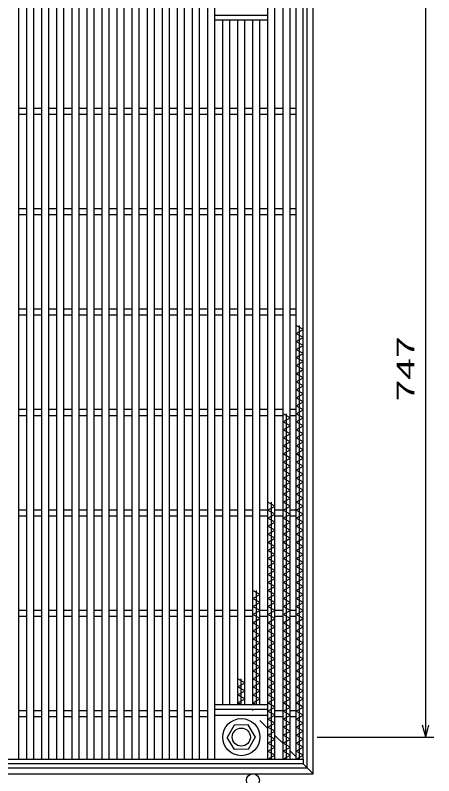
# Model space of a CAD drawing. Units: millimetres, scale not verified. Extents: x -1456 to 1385, y -1026 to 843.
# Drawn here: x -566 to -150, y -294 to 464 of the extents above; entities that cross this region are included whole.
import ezdxf
from ezdxf.enums import TextEntityAlignment as Align

# ---------------------------------------------------------------- set-up
doc = ezdxf.new("R2010")
doc.units = ezdxf.units.MM
doc.header["$LTSCALE"] = 8
doc.linetypes.add('DASHED', pattern=[7.5, 6, -1.5])
for name, color, linetype, lineweight in [('16', 3, 'Continuous', 25), ('19', 6, 'Continuous', 25), ('22', 4, 'Continuous', 25)]:
    doc.layers.add(name, color=color, linetype=linetype, lineweight=lineweight)
doc.styles.add('ベクトル', font='')
doc.styles.get('ベクトル').set_extended_font_data('ベクトル')

msp = doc.modelspace()

# ---------------------------------------------------------------- linework, layer by layer
at = {"layer": '16'}
for p, q in [((-563, -277), (-563, 514)), ((-555, -277), (-555, 514)), ((-548, -277), (-548, 514)), ((-540, -277), (-540, 514)), ((-533, -277), (-533, 514)), ((-525, -277), (-525, 514)), ((-518, -277), (-518, 514)), ((-510, -277), (-510, 514)), ((-503, -277), (-503, 514)), ((-495, -277), (-495, 514)), ((-488, -277), (-488, 514)), ((-480, -277), (-480, 514)), ((-473, -277), (-473, 514)), ((-465, -277), (-465, 514)), ((-458, -277), (-458, 514)), ((-450, -277), (-450, 514)), ((-443, -277), (-443, 514)), ((-435, -277), (-435, 514)), ((-428, -277), (-428, 514)), ((-420, -277), (-420, 514)), ((-413, -277), (-413, 514)), ((-405, -277), (-405, 514)), ((-398, -277), (-398, 514)), ((-390, -277), (-390, 514)), ((-383, -277), (-383, 514)), ((-375, -277), (-375, 514)), ((-368, -277), (-368, 514)), ((-315, -277), (-315, 514)), ((-308, -277), (-308, 514)), ((-300, -277), (-300, 514)), ((-293, -277), (-293, 514)), ((-287, -277), (-287, 514)), ((-280, -277), (-280, 514)), ((-368, 464), (-315, 464)), ((-368, 459.5), (-368, 464)), ((-315, 459.5), (-315, 464)), ((-368, 459.5), (-315, 459.5)), ((-360, -222.5), (-360, 459.5)), ((-353, -222.5), (-353, 459.5)), ((-345, -222.5), (-345, 459.5)), ((-338, -222.5), (-338, 459.5)), ((-330, -222.5), (-330, 459.5)), ((-323, -222.5), (-323, 459.5)), ((-563, 371.5), (-555, 371.5)), ((-548, 371.5), (-540, 371.5)), ((-533, 371.5), (-525, 371.5)), ((-518, 371.5), (-510, 371.5)), ((-503, 371.5), (-495, 371.5)), ((-488, 371.5), (-480, 371.5)), ((-473, 371.5), (-465, 371.5)), ((-458, 371.5), (-450, 371.5)), ((-443, 371.5), (-435, 371.5)), ((-428, 371.5), (-420, 371.5)), ((-413, 371.5), (-405, 371.5)), ((-398, 371.5), (-390, 371.5)), ((-383, 371.5), (-375, 371.5)), ((-368, 371.5), (-360, 371.5)), ((-353, 371.5), (-345, 371.5)), ((-338, 371.5), (-330, 371.5)), ((-323, 371.5), (-315, 371.5)), ((-308, 371.5), (-300, 371.5)), ((-293, 371.5), (-287, 371.5)), ((-563, 365.5), (-555, 365.5)), ((-548, 365.5), (-540, 365.5)), ((-533, 365.5), (-525, 365.5)), ((-518, 365.5), (-510, 365.5)), ((-503, 365.5), (-495, 365.5)), ((-488, 365.5), (-480, 365.5)), ((-473, 365.5), (-465, 365.5)), ((-458, 365.5), (-450, 365.5)), ((-443, 365.5), (-435, 365.5)), ((-428, 365.5), (-420, 365.5)), ((-413, 365.5), (-405, 365.5)), ((-398, 365.5), (-390, 365.5)), ((-383, 365.5), (-375, 365.5)), ((-368, 365.5), (-360, 365.5)), ((-353, 365.5), (-345, 365.5)), ((-338, 365.5), (-330, 365.5)), ((-323, 365.5), (-315, 365.5)), ((-308, 365.5), (-300, 365.5)), ((-293, 365.5), (-287, 365.5)), ((-563, 271.5), (-555, 271.5)), ((-563, 265.5), (-555, 265.5)), ((-548, 271.5), (-540, 271.5)), ((-548, 265.5), (-540, 265.5)), ((-533, 271.5), (-525, 271.5)), ((-533, 265.5), (-525, 265.5)), ((-518, 271.5), (-510, 271.5)), ((-518, 265.5), (-510, 265.5)), ((-503, 271.5), (-495, 271.5)), ((-503, 265.5), (-495, 265.5)), ((-488, 271.5), (-480, 271.5)), ((-488, 265.5), (-480, 265.5)), ((-473, 271.5), (-465, 271.5)), ((-473, 265.5), (-465, 265.5)), ((-458, 271.5), (-450, 271.5)), ((-458, 265.5), (-450, 265.5)), ((-443, 271.5), (-435, 271.5)), ((-443, 265.5), (-435, 265.5)), ((-428, 271.5), (-420, 271.5)), ((-428, 265.5), (-420, 265.5)), ((-413, 271.5), (-405, 271.5)), ((-413, 265.5), (-405, 265.5)), ((-398, 271.5), (-390, 271.5)), ((-398, 265.5), (-390, 265.5)), ((-383, 271.5), (-375, 271.5)), ((-383, 265.5), (-375, 265.5)), ((-368, 271.5), (-360, 271.5)), ((-368, 265.5), (-360, 265.5)), ((-353, 271.5), (-345, 271.5)), ((-353, 265.5), (-345, 265.5)), ((-338, 271.5), (-330, 271.5)), ((-338, 265.5), (-330, 265.5)), ((-323, 271.5), (-315, 271.5)), ((-323, 265.5), (-315, 265.5)), ((-308, 271.5), (-300, 271.5)), ((-308, 265.5), (-300, 265.5)), ((-293, 271.5), (-287, 271.5)), ((-293, 265.5), (-287, 265.5)), ((-563, 171.5), (-555, 171.5)), ((-548, 171.5), (-540, 171.5)), ((-533, 171.5), (-525, 171.5)), ((-518, 171.5), (-510, 171.5)), ((-503, 171.5), (-495, 171.5)), ((-488, 171.5), (-480, 171.5)), ((-473, 171.5), (-465, 171.5)), ((-458, 171.5), (-450, 171.5)), ((-443, 171.5), (-435, 171.5)), ((-428, 171.5), (-420, 171.5)), ((-413, 171.5), (-405, 171.5)), ((-398, 171.5), (-390, 171.5)), ((-383, 171.5), (-375, 171.5)), ((-368, 171.5), (-360, 171.5)), ((-353, 171.5), (-345, 171.5)), ((-338, 171.5), (-330, 171.5)), ((-323, 171.5), (-315, 171.5)), ((-308, 171.5), (-300, 171.5)), ((-293, 171.5), (-287, 171.5)), ((-563, 165.5), (-555, 165.5)), ((-548, 165.5), (-540, 165.5)), ((-533, 165.5), (-525, 165.5)), ((-518, 165.5), (-510, 165.5)), ((-503, 165.5), (-495, 165.5)), ((-488, 165.5), (-480, 165.5)), ((-473, 165.5), (-465, 165.5)), ((-458, 165.5), (-450, 165.5)), ((-443, 165.5), (-435, 165.5)), ((-428, 165.5), (-420, 165.5)), ((-413, 165.5), (-405, 165.5)), ((-398, 165.5), (-390, 165.5)), ((-383, 165.5), (-375, 165.5)), ((-368, 165.5), (-360, 165.5)), ((-353, 165.5), (-345, 165.5)), ((-338, 165.5), (-330, 165.5)), ((-323, 165.5), (-315, 165.5)), ((-308, 165.5), (-300, 165.5)), ((-293, 165.5), (-287, 165.5)), ((-280, 151), (-287, 155)), ((-283.5, -277), (-283.5, 155)), ((-287, 147), (-280, 151)), ((-280, 143), (-287, 147)), ((-287, 139), (-280, 143)), ((-280, 135), (-287, 139)), ((-287, 131), (-280, 135)), ((-280, 127), (-287, 131)), ((-287, 123), (-280, 127)), ((-280, 119), (-287, 123)), ((-287, 115), (-280, 119)), ((-280, 111), (-287, 115)), ((-287, 107), (-280, 111)), ((-280, 103), (-287, 107)), ((-287, 99), (-280, 103)), ((-280, 95), (-287, 99)), ((-287, 91), (-280, 95)), ((-280, 87), (-287, 91)), ((-287, 83), (-280, 87)), ((-280, 79), (-287, 83)), ((-287, 75), (-280, 79)), ((-563, 71.5), (-555, 71.5)), ((-548, 71.5), (-540, 71.5)), ((-533, 71.5), (-525, 71.5)), ((-518, 71.5), (-510, 71.5)), ((-503, 71.5), (-495, 71.5)), ((-488, 71.5), (-480, 71.5)), ((-473, 71.5), (-465, 71.5)), ((-458, 71.5), (-450, 71.5)), ((-443, 71.5), (-435, 71.5)), ((-428, 71.5), (-420, 71.5)), ((-413, 71.5), (-405, 71.5)), ((-398, 71.5), (-390, 71.5)), ((-383, 71.5), (-375, 71.5)), ((-368, 71.5), (-360, 71.5)), ((-353, 71.5), (-345, 71.5)), ((-338, 71.5), (-330, 71.5)), ((-323, 71.5), (-315, 71.5)), ((-308, 71.5), (-300, 71.5)), ((-293, 71.5), (-287, 71.5)), ((-280, 71), (-287, 75)), ((-287, 67), (-280, 71)), ((-563, 65.5), (-555, 65.5)), ((-548, 65.5), (-540, 65.5)), ((-533, 65.5), (-525, 65.5)), ((-518, 65.5), (-510, 65.5)), ((-503, 65.5), (-495, 65.5)), ((-488, 65.5), (-480, 65.5)), ((-473, 65.5), (-465, 65.5)), ((-458, 65.5), (-450, 65.5)), ((-443, 65.5), (-435, 65.5)), ((-428, 65.5), (-420, 65.5)), ((-413, 65.5), (-405, 65.5)), ((-398, 65.5), (-390, 65.5)), ((-383, 65.5), (-375, 65.5)), ((-368, 65.5), (-360, 65.5)), ((-353, 65.5), (-345, 65.5)), ((-338, 65.5), (-330, 65.5)), ((-323, 65.5), (-315, 65.5)), ((-308, 65.5), (-300, 65.5)), ((-293, 63), (-300, 67)), ((-300, 59), (-293, 63)), ((-296.5, -277), (-296.5, 67)), ((-293, 65.5), (-287, 65.5)), ((-280, 63), (-287, 67)), ((-287, 59), (-280, 63)), ((-293, 55), (-300, 59)), ((-300, 51), (-293, 55)), ((-280, 55), (-287, 59)), ((-287, 51), (-280, 55)), ((-293, 47), (-300, 51)), ((-300, 43), (-293, 47)), ((-280, 47), (-287, 51)), ((-287, 43), (-280, 47)), ((-293, 39), (-300, 43)), ((-300, 35), (-293, 39)), ((-280, 39), (-287, 43)), ((-287, 35), (-280, 39)), ((-293, 31), (-300, 35)), ((-300, 27), (-293, 31)), ((-280, 31), (-287, 35)), ((-287, 27), (-280, 31)), ((-293, 23), (-300, 27)), ((-300, 19), (-293, 23)), ((-280, 23), (-287, 27)), ((-287, 19), (-280, 23)), ((-293, 15), (-300, 19)), ((-280, 15), (-287, 19)), ((-300, 11), (-293, 15)), ((-293, 7), (-300, 11)), ((-287, 11), (-280, 15)), ((-280, 7), (-287, 11)), ((-300, 3), (-293, 7)), ((-293, -1), (-300, 3)), ((-287, 3), (-280, 7)), ((-280, -1), (-287, 3)), ((-300, -5), (-293, -1)), ((-293, -9), (-300, -5)), ((-287, -5), (-280, -1)), ((-280, -9), (-287, -5)), ((-300, -13), (-293, -9)), ((-293, -17), (-300, -13)), ((-287, -13), (-280, -9)), ((-280, -17), (-287, -13)), ((-308, -25), (-315, -21)), ((-311.5, -277), (-311.5, -21)), ((-300, -21), (-293, -17)), ((-293, -25), (-300, -21)), ((-287, -21), (-280, -17)), ((-280, -25), (-287, -21)), ((-563, -28.5), (-555, -28.5)), ((-548, -28.5), (-540, -28.5)), ((-533, -28.5), (-525, -28.5)), ((-518, -28.5), (-510, -28.5)), ((-503, -28.5), (-495, -28.5)), ((-488, -28.5), (-480, -28.5)), ((-473, -28.5), (-465, -28.5)), ((-458, -28.5), (-450, -28.5)), ((-443, -28.5), (-435, -28.5)), ((-428, -28.5), (-420, -28.5)), ((-413, -28.5), (-405, -28.5)), ((-398, -28.5), (-390, -28.5)), ((-383, -28.5), (-375, -28.5)), ((-368, -28.5), (-360, -28.5)), ((-353, -28.5), (-345, -28.5)), ((-338, -28.5), (-330, -28.5)), ((-323, -28.5), (-315, -28.5)), ((-315, -29), (-308, -25)), ((-308, -33), (-315, -29)), ((-308, -28.5), (-300, -28.5)), ((-300, -29), (-293, -25)), ((-293, -33), (-300, -29)), ((-293, -28.5), (-287, -28.5)), ((-287, -29), (-280, -25)), ((-280, -33), (-287, -29)), ((-563, -34.5), (-555, -34.5)), ((-548, -34.5), (-540, -34.5)), ((-533, -34.5), (-525, -34.5)), ((-518, -34.5), (-510, -34.5)), ((-503, -34.5), (-495, -34.5)), ((-488, -34.5), (-480, -34.5)), ((-473, -34.5), (-465, -34.5)), ((-458, -34.5), (-450, -34.5)), ((-443, -34.5), (-435, -34.5)), ((-428, -34.5), (-420, -34.5)), ((-413, -34.5), (-405, -34.5)), ((-398, -34.5), (-390, -34.5)), ((-383, -34.5), (-375, -34.5)), ((-368, -34.5), (-360, -34.5)), ((-353, -34.5), (-345, -34.5)), ((-338, -34.5), (-330, -34.5)), ((-323, -34.5), (-315, -34.5)), ((-315, -37), (-308, -33)), ((-308, -41), (-315, -37)), ((-308, -34.5), (-300, -34.5)), ((-300, -37), (-293, -33)), ((-293, -41), (-300, -37)), ((-293, -34.5), (-287, -34.5)), ((-287, -37), (-280, -33)), ((-280, -41), (-287, -37)), ((-315, -45), (-308, -41)), ((-308, -49), (-315, -45)), ((-300, -45), (-293, -41)), ((-293, -49), (-300, -45)), ((-287, -45), (-280, -41)), ((-280, -49), (-287, -45)), ((-315, -53), (-308, -49)), ((-308, -57), (-315, -53)), ((-300, -53), (-293, -49)), ((-293, -57), (-300, -53)), ((-287, -53), (-280, -49)), ((-280, -57), (-287, -53)), ((-315, -61), (-308, -57)), ((-300, -61), (-293, -57)), ((-287, -61), (-280, -57)), ((-308, -65), (-315, -61)), ((-315, -69), (-308, -65)), ((-293, -65), (-300, -61)), ((-300, -69), (-293, -65)), ((-280, -65), (-287, -61)), ((-287, -69), (-280, -65)), ((-308, -73), (-315, -69)), ((-315, -77), (-308, -73)), ((-293, -73), (-300, -69)), ((-300, -77), (-293, -73)), ((-280, -73), (-287, -69)), ((-287, -77), (-280, -73)), ((-308, -81), (-315, -77)), ((-315, -85), (-308, -81)), ((-293, -81), (-300, -77)), ((-300, -85), (-293, -81)), ((-280, -81), (-287, -77)), ((-287, -85), (-280, -81)), ((-308, -89), (-315, -85)), ((-315, -93), (-308, -89)), ((-293, -89), (-300, -85)), ((-300, -93), (-293, -89)), ((-280, -89), (-287, -85)), ((-287, -93), (-280, -89)), ((-308, -97), (-315, -93)), ((-315, -101), (-308, -97)), ((-293, -97), (-300, -93)), ((-300, -101), (-293, -97)), ((-280, -97), (-287, -93)), ((-287, -101), (-280, -97)), ((-308, -105), (-315, -101)), ((-315, -109), (-308, -105)), ((-293, -105), (-300, -101)), ((-300, -109), (-293, -105)), ((-280, -105), (-287, -101)), ((-287, -109), (-280, -105)), ((-323, -113), (-330, -109)), ((-330, -117), (-323, -113)), ((-326.5, -222.5), (-326.5, -109)), ((-308, -113), (-315, -109)), ((-315, -117), (-308, -113)), ((-293, -113), (-300, -109)), ((-300, -117), (-293, -113)), ((-280, -113), (-287, -109)), ((-287, -117), (-280, -113)), ((-323, -121), (-330, -117)), ((-330, -125), (-323, -121)), ((-308, -121), (-315, -117)), ((-315, -125), (-308, -121)), ((-293, -121), (-300, -117)), ((-300, -125), (-293, -121)), ((-280, -121), (-287, -117)), ((-287, -125), (-280, -121)), ((-563, -128.5), (-555, -128.5)), ((-548, -128.5), (-540, -128.5)), ((-533, -128.5), (-525, -128.5)), ((-518, -128.5), (-510, -128.5)), ((-503, -128.5), (-495, -128.5)), ((-488, -128.5), (-480, -128.5)), ((-473, -128.5), (-465, -128.5)), ((-458, -128.5), (-450, -128.5)), ((-443, -128.5), (-435, -128.5)), ((-428, -128.5), (-420, -128.5)), ((-413, -128.5), (-405, -128.5)), ((-398, -128.5), (-390, -128.5)), ((-383, -128.5), (-375, -128.5)), ((-368, -128.5), (-360, -128.5)), ((-353, -128.5), (-345, -128.5)), ((-338, -128.5), (-330, -128.5)), ((-323, -129), (-330, -125)), ((-323, -128.5), (-315, -128.5)), ((-308, -129), (-315, -125)), ((-308, -128.5), (-300, -128.5)), ((-293, -129), (-300, -125)), ((-293, -128.5), (-287, -128.5)), ((-280, -129), (-287, -125)), ((-563, -134.5), (-555, -134.5)), ((-548, -134.5), (-540, -134.5)), ((-533, -134.5), (-525, -134.5)), ((-518, -134.5), (-510, -134.5)), ((-503, -134.5), (-495, -134.5)), ((-488, -134.5), (-480, -134.5)), ((-473, -134.5), (-465, -134.5)), ((-458, -134.5), (-450, -134.5)), ((-443, -134.5), (-435, -134.5)), ((-428, -134.5), (-420, -134.5)), ((-413, -134.5), (-405, -134.5)), ((-398, -134.5), (-390, -134.5)), ((-383, -134.5), (-375, -134.5)), ((-368, -134.5), (-360, -134.5)), ((-353, -134.5), (-345, -134.5)), ((-338, -134.5), (-330, -134.5)), ((-330, -133), (-323, -129)), ((-323, -137), (-330, -133)), ((-323, -134.5), (-315, -134.5)), ((-315, -133), (-308, -129)), ((-308, -137), (-315, -133)), ((-308, -134.5), (-300, -134.5)), ((-300, -133), (-293, -129)), ((-293, -137), (-300, -133)), ((-293, -134.5), (-287, -134.5)), ((-287, -133), (-280, -129)), ((-280, -137), (-287, -133)), ((-330, -141), (-323, -137)), ((-323, -145), (-330, -141)), ((-315, -141), (-308, -137)), ((-308, -145), (-315, -141)), ((-300, -141), (-293, -137)), ((-293, -145), (-300, -141)), ((-287, -141), (-280, -137)), ((-280, -145), (-287, -141)), ((-330, -149), (-323, -145)), ((-323, -153), (-330, -149)), ((-315, -149), (-308, -145)), ((-308, -153), (-315, -149)), ((-300, -149), (-293, -145)), ((-293, -153), (-300, -149)), ((-287, -149), (-280, -145)), ((-280, -153), (-287, -149)), ((-330, -157), (-323, -153)), ((-323, -161), (-330, -157)), ((-315, -157), (-308, -153)), ((-308, -161), (-315, -157)), ((-300, -157), (-293, -153)), ((-293, -161), (-300, -157)), ((-287, -157), (-280, -153)), ((-280, -161), (-287, -157)), ((-330, -165), (-323, -161)), ((-323, -169), (-330, -165)), ((-315, -165), (-308, -161)), ((-308, -169), (-315, -165)), ((-300, -165), (-293, -161)), ((-293, -169), (-300, -165)), ((-287, -165), (-280, -161)), ((-280, -169), (-287, -165)), ((-330, -173), (-323, -169)), ((-323, -177), (-330, -173)), ((-315, -173), (-308, -169)), ((-308, -177), (-315, -173)), ((-300, -173), (-293, -169)), ((-293, -177), (-300, -173)), ((-287, -173), (-280, -169)), ((-280, -177), (-287, -173)), ((-330, -181), (-323, -177)), ((-323, -185), (-330, -181)), ((-315, -181), (-308, -177)), ((-308, -185), (-315, -181)), ((-300, -181), (-293, -177)), ((-293, -185), (-300, -181)), ((-287, -181), (-280, -177)), ((-280, -185), (-287, -181)), ((-330, -189), (-323, -185)), ((-323, -193), (-330, -189)), ((-315, -189), (-308, -185)), ((-308, -193), (-315, -189)), ((-300, -189), (-293, -185)), ((-293, -193), (-300, -189)), ((-287, -189), (-280, -185)), ((-280, -193), (-287, -189)), ((-330, -197), (-323, -193)), ((-315, -197), (-308, -193)), ((-300, -197), (-293, -193)), ((-287, -197), (-280, -193)), ((-338, -201), (-345, -197)), ((-345, -205), (-338, -201)), ((-341.5, -222.5), (-341.5, -197)), ((-323, -201), (-330, -197)), ((-330, -205), (-323, -201)), ((-308, -201), (-315, -197)), ((-315, -205), (-308, -201)), ((-293, -201), (-300, -197)), ((-300, -205), (-293, -201)), ((-280, -201), (-287, -197)), ((-287, -205), (-280, -201)), ((-338, -209), (-345, -205)), ((-345, -213), (-338, -209)), ((-323, -209), (-330, -205)), ((-330, -213), (-323, -209)), ((-308, -209), (-315, -205)), ((-315, -213), (-308, -209)), ((-293, -209), (-300, -205)), ((-300, -213), (-293, -209)), ((-280, -209), (-287, -205)), ((-287, -213), (-280, -209)), ((-338, -217), (-345, -213)), ((-345, -221), (-338, -217)), ((-323, -217), (-330, -213)), ((-330, -221), (-323, -217)), ((-308, -217), (-315, -213)), ((-315, -221), (-308, -217)), ((-293, -217), (-300, -213)), ((-300, -221), (-293, -217)), ((-280, -217), (-287, -213)), ((-287, -221), (-280, -217)), ((-368, -222.5), (-315, -222.5)), ((-368, -227), (-368, -222.5)), ((-368, -227), (-315, -227)), ((-342.38, -222.5), (-345, -221)), ((-327.38, -222.5), (-330, -221)), ((-308, -225), (-315, -221)), ((-315, -227), (-315, -222.5)), ((-315, -229), (-308, -225)), ((-293, -225), (-300, -221)), ((-300, -229), (-293, -225)), ((-280, -225), (-287, -221)), ((-287, -229), (-280, -225)), ((-563, -228.5), (-555, -228.5)), ((-563, -234.5), (-555, -234.5)), ((-548, -228.5), (-540, -228.5)), ((-548, -234.5), (-540, -234.5)), ((-533, -228.5), (-525, -228.5)), ((-533, -234.5), (-525, -234.5)), ((-518, -228.5), (-510, -228.5)), ((-518, -234.5), (-510, -234.5)), ((-503, -228.5), (-495, -228.5)), ((-503, -234.5), (-495, -234.5)), ((-488, -228.5), (-480, -228.5)), ((-488, -234.5), (-480, -234.5)), ((-473, -228.5), (-465, -228.5)), ((-473, -234.5), (-465, -234.5)), ((-458, -228.5), (-450, -228.5)), ((-458, -234.5), (-450, -234.5)), ((-443, -228.5), (-435, -228.5)), ((-443, -234.5), (-435, -234.5)), ((-428, -228.5), (-420, -228.5)), ((-428, -234.5), (-420, -234.5)), ((-413, -228.5), (-405, -228.5)), ((-413, -234.5), (-405, -234.5)), ((-398, -228.5), (-390, -228.5)), ((-398, -234.5), (-390, -234.5)), ((-383, -228.5), (-375, -228.5)), ((-383, -234.5), (-375, -234.5)), ((-368, -233), (-315, -233)), ((-308, -233), (-315, -229)), ((-315, -237), (-308, -233)), ((-308, -228.5), (-300, -228.5)), ((-308, -234.5), (-300, -234.5)), ((-293, -233), (-300, -229)), ((-300, -237), (-293, -233)), ((-293, -228.5), (-287, -228.5)), ((-293, -234.5), (-287, -234.5)), ((-280, -233), (-287, -229)), ((-287, -237), (-280, -233)), ((-308, -241), (-315, -237)), ((-315, -245), (-308, -241)), ((-293, -241), (-300, -237)), ((-300, -245), (-293, -241)), ((-280, -241), (-287, -237)), ((-287, -245), (-280, -241)), ((-348.79, -243.05), (-355.5, -255.34)), ((-334.8, -242.71), (-348.79, -243.05)), ((-327.5, -255), (-334.8, -242.71)), ((-308, -249), (-315, -245)), ((-315, -253), (-308, -249)), ((-293, -249), (-300, -245)), ((-300, -253), (-293, -249)), ((-280, -249), (-287, -245)), ((-287, -253), (-280, -249)), ((-348.2, -267.29), (-355.5, -255.34)), ((-334.21, -266.95), (-327.5, -254.66)), ((-308, -257), (-315, -253)), ((-315, -261), (-308, -257)), ((-293, -257), (-300, -253)), ((-300, -261), (-293, -257)), ((-280, -257), (-287, -253)), ((-287, -261), (-280, -257)), ((-308, -265), (-315, -261)), ((-315, -269), (-308, -265)), ((-293, -265), (-300, -261)), ((-300, -269), (-293, -265)), ((-280, -265), (-287, -261)), ((-287, -269), (-280, -265)), ((-334.21, -266.95), (-348.2, -267.29)), ((-308, -273), (-315, -269)), ((-293, -273), (-300, -269)), ((-280, -273), (-287, -269)), ((-1080, -277), (-280, -277)), ((-570, -277), (-563, -277)), ((-555, -277), (-548, -277)), ((-540, -277), (-533, -277)), ((-525, -277), (-518, -277)), ((-510, -277), (-503, -277)), ((-495, -277), (-488, -277)), ((-480, -277), (-473, -277)), ((-465, -277), (-458, -277)), ((-450, -277), (-443, -277)), ((-435, -277), (-428, -277)), ((-420, -277), (-413, -277)), ((-405, -277), (-398, -277)), ((-390, -277), (-383, -277)), ((-375, -277), (-368, -277)), ((-360, -277), (-353, -277)), ((-345, -277), (-338, -277)), ((-330, -277), (-323, -277)), ((-315, -277), (-308, -273)), ((-315, -277), (-308, -277)), ((-300, -277), (-293, -273)), ((-300, -277), (-293, -277)), ((-287, -277), (-280, -273)), ((-287, -277), (-280, -277)), ((-280, -277), (-280, -281.5)), ((-280, -281.5), (-1080, -281.5))]:
    msp.add_line(p, q, dxfattribs=at)
for radius in [18.5, 9]:
    msp.add_circle((-341.5, -255), radius, dxfattribs=at)
at = {"layer": '19'}
for p, q in [((-270, -291.5), (-270, 528.5)), ((-276, -285.5), (-276, 522.5)), ((-1084, -285.5), (-276, -285.5)), ((-1090, -291.5), (-270, -291.5))]:
    msp.add_line(p, q, dxfattribs=at)
at = {"layer": '19', "linetype": 'DASHED'}
for p, q in [((-330, -228.5), (-330, -227)), ((-315, -246.5), (-323, -238.5)), ((-300, -261.5), (-308, -253.5)), ((-287, -274.5), (-293, -268.5)), ((-270, -291.5), (-280, -281.5))]:
    msp.add_line(p, q, dxfattribs=at)
at = {"layer": '19'}
msp.add_circle((-330, -298), 6.5, dxfattribs=at)
at = {"layer": '22'}
for p, q in [((-158, -255), (-158, 492)), ((-158, -255), (-161.2, -243)), ((-158, -255), (-154.8, -243)), ((-266, -255), (-150, -255))]:
    msp.add_line(p, q, dxfattribs=at)

# ---------------------------------------------------------------- texts
at = {"layer": '22', "color": 2, "style": 'ベクトル', "width": 1.65}
msp.add_text(' 747 ', height=17.6, rotation=90, dxfattribs=at).set_placement((-178, 68.5), align=Align.MIDDLE_LEFT)

doc.saveas('drawing.dxf')
